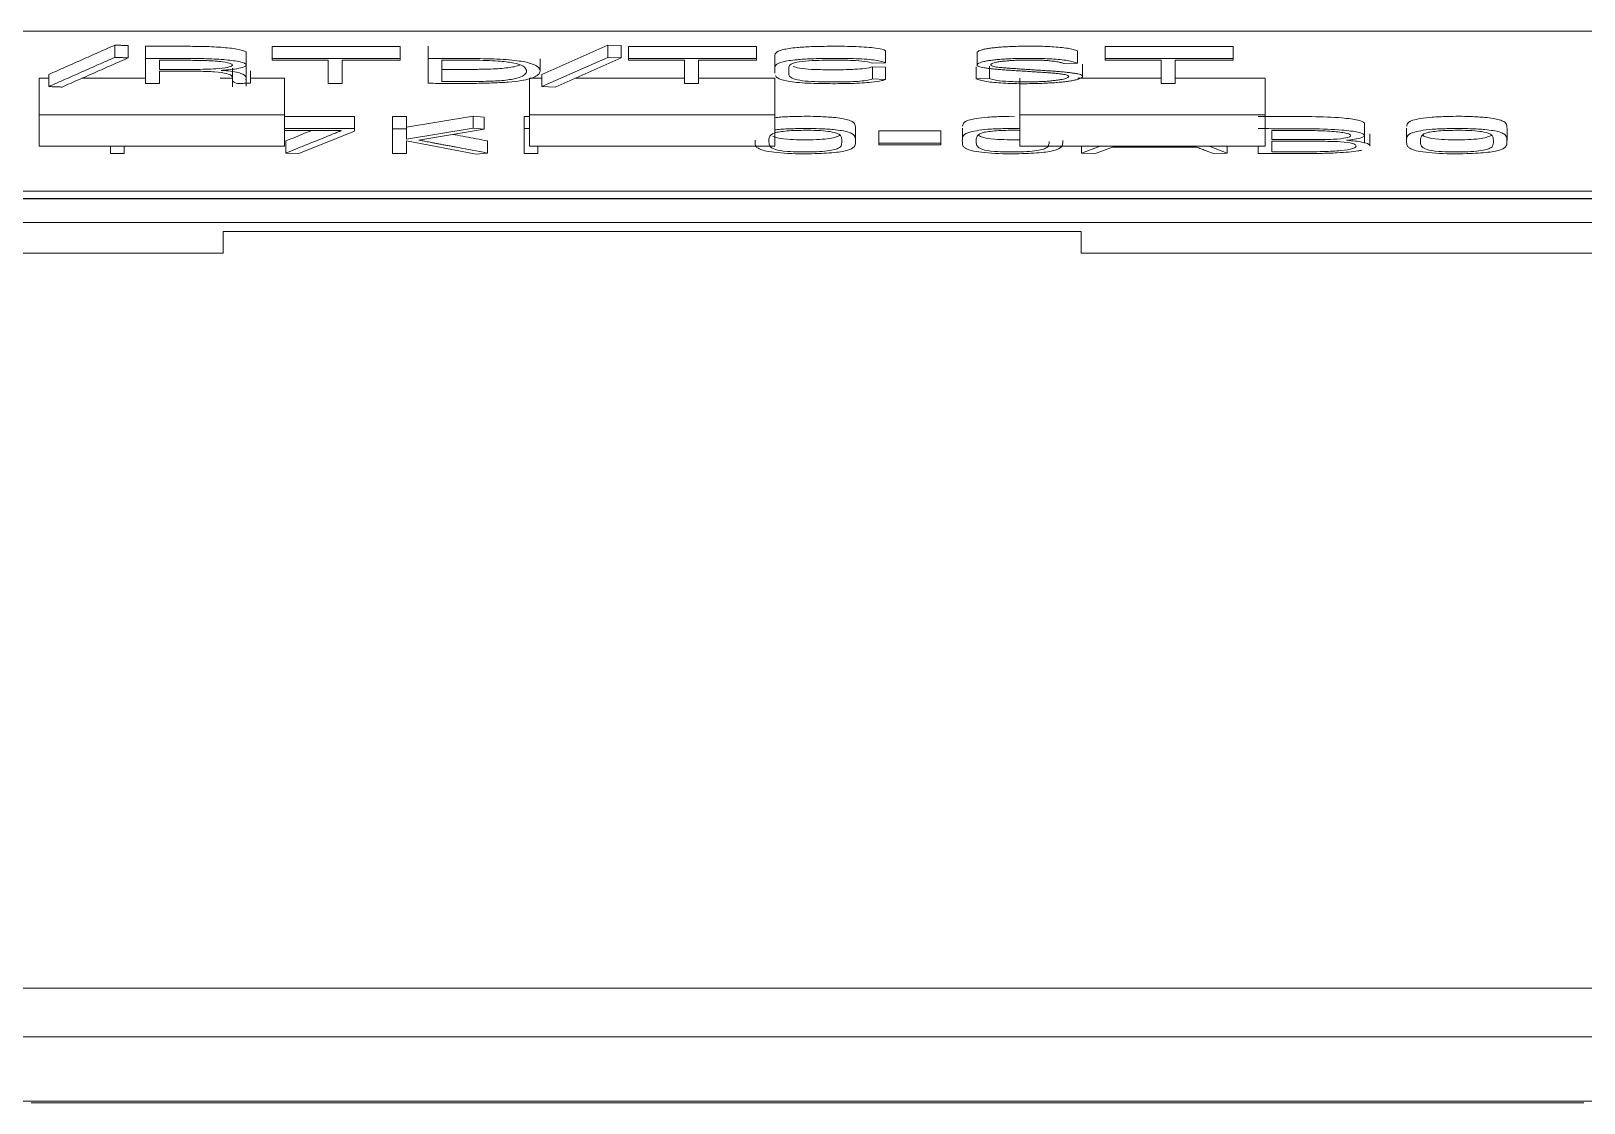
# Model space of a CAD drawing. Header units: millimetres. Extents: x 0 to 594, y 0 to 420.
# Drawn here: x 269.67 to 282.34, y 54.11 to 62.85 of the extents above; entities that cross this region are included whole.
import ezdxf

# ---------------------------------------------------------------- set-up
doc = ezdxf.new("R2010")
doc.units = ezdxf.units.MM
doc.layers.add('1', color=7, linetype='Continuous')

msp = doc.modelspace()

# ---------------------------------------------------------------- linework, layer by layer
at = {"layer": '1', "color": 7, "linetype": 'Continuous', "lineweight": 13}
for p, q in [((287.14, 62.849), (262.34, 62.849)), ((270.357, 62.635), (270.357, 62.735)), ((270.466, 62.631), (270.466, 62.731)), ((270.608, 62.625), (270.608, 62.725)), ((271.64, 62.625), (271.64, 62.724)), ((272.685, 62.625), (272.685, 62.724)), ((272.912, 62.626), (272.912, 62.725)), ((274.378, 62.735), (273.839, 62.496)), ((274.487, 62.731), (274.378, 62.735)), ((274.378, 62.635), (274.378, 62.735)), ((274.487, 62.631), (274.487, 62.731)), ((274.547, 62.625), (274.547, 62.724)), ((275.592, 62.625), (275.592, 62.724)), ((278.435, 62.625), (278.435, 62.724)), ((279.48, 62.724), (278.435, 62.724)), ((279.48, 62.625), (279.48, 62.724)), ((271.429, 62.505), (271.429, 62.672)), ((273.826, 62.523), (273.826, 62.622)), ((274.378, 62.635), (273.839, 62.397)), ((273.948, 62.393), (274.487, 62.631)), ((274.487, 62.631), (274.378, 62.635)), ((275.74, 62.605), (275.74, 62.506)), ((275.741, 62.643), (275.741, 62.544)), ((275.741, 62.625), (275.741, 62.627)), ((276.644, 62.59), (276.535, 62.587)), ((276.644, 62.59), (276.644, 62.689)), ((277.39, 62.672), (277.39, 62.573)), ((278.1, 62.584), (278.209, 62.588)), ((278.209, 62.588), (278.209, 62.687)), ((278.251, 62.48), (278.251, 62.579)), ((278.435, 62.625), (278.435, 62.611)), ((279.48, 62.625), (278.435, 62.625)), ((278.435, 62.611), (278.892, 62.611)), ((278.892, 62.611), (278.892, 62.422)), ((279.005, 62.422), (279.005, 62.611)), ((279.005, 62.611), (279.48, 62.611)), ((279.48, 62.611), (279.48, 62.625)), ((269.74, 62.167), (269.74, 62.465)), ((269.818, 62.465), (269.74, 62.465)), ((269.818, 62.397), (269.818, 62.496)), ((270.608, 62.465), (270.089, 62.465)), ((271.316, 62.465), (271.217, 62.465)), ((271.316, 62.548), (271.316, 62.396)), ((271.427, 62.401), (271.427, 62.566)), ((271.463, 62.426), (271.463, 62.525)), ((271.74, 62.465), (271.463, 62.465)), ((271.74, 62.167), (271.74, 62.465)), ((273.74, 62.167), (273.74, 62.465)), ((273.839, 62.465), (273.74, 62.465)), ((273.839, 62.397), (273.839, 62.496)), ((275.004, 62.465), (274.11, 62.465)), ((275.74, 62.465), (275.117, 62.465)), ((275.74, 62.167), (275.74, 62.465)), ((276.538, 62.558), (276.642, 62.554)), ((276.538, 62.459), (276.538, 62.558)), ((276.538, 62.459), (276.642, 62.454)), ((276.642, 62.454), (276.642, 62.554)), ((277.383, 62.46), (277.383, 62.559)), ((277.492, 62.464), (277.383, 62.46)), ((277.492, 62.464), (277.492, 62.563)), ((277.74, 62.167), (277.74, 62.465)), ((278.892, 62.465), (278.211, 62.465)), ((279.74, 62.465), (279.005, 62.465)), ((279.74, 62.167), (279.74, 62.465)), ((273.839, 62.397), (273.948, 62.393)), ((278.892, 62.422), (279.005, 62.422)), ((269.74, 62.167), (269.74, 61.911)), ((271.74, 62.167), (269.74, 62.167)), ((271.74, 61.911), (271.74, 62.167)), ((272.312, 62.153), (271.74, 62.153)), ((272.312, 62.054), (272.312, 62.153)), ((272.736, 62.153), (272.623, 62.153)), ((272.623, 62.053), (272.623, 62.153)), ((273.28, 62.157), (272.736, 62.067)), ((272.736, 62.053), (272.736, 62.153)), ((273.369, 62.148), (273.28, 62.157)), ((273.28, 62.058), (273.28, 62.157)), ((273.369, 62.049), (273.369, 62.148)), ((273.695, 62.054), (273.695, 62.153)), ((273.74, 62.153), (273.695, 62.153)), ((273.74, 62.167), (273.74, 61.911)), ((275.74, 62.167), (273.74, 62.167)), ((275.74, 61.911), (275.74, 62.167)), ((277.74, 62.167), (277.74, 61.911)), ((279.74, 62.167), (277.74, 62.167)), ((279.74, 61.911), (279.74, 62.167)), ((280.55, 61.935), (280.55, 62.097)), ((272.312, 62.054), (271.74, 62.054)), ((271.74, 62.04), (272.202, 62.04)), ((271.751, 61.854), (271.751, 61.954)), ((271.858, 61.85), (272.312, 62.034)), ((272.202, 62.04), (272.202, 62.036)), ((272.312, 62.034), (272.312, 62.054)), ((272.623, 62.053), (272.623, 61.851)), ((272.736, 62.053), (272.623, 62.053)), ((273.28, 62.058), (272.736, 61.968)), ((272.736, 61.968), (272.736, 62.053)), ((272.736, 61.851), (272.736, 61.954)), ((272.736, 61.954), (273.304, 61.847)), ((272.836, 61.961), (273.369, 62.049)), ((273.369, 62.049), (273.28, 62.058)), ((273.398, 61.855), (273.398, 61.954)), ((273.695, 62.054), (273.695, 61.851)), ((273.74, 62.054), (273.695, 62.054)), ((276.398, 61.956), (276.398, 62.055)), ((277.095, 62.035), (276.589, 62.035)), ((276.589, 61.936), (276.589, 62.035)), ((277.095, 61.936), (277.095, 62.035)), ((277.27, 62.059), (277.27, 61.96)), ((279.795, 62.039), (279.795, 61.965)), ((279.795, 61.951), (279.795, 61.865)), ((280.595, 61.912), (280.595, 62.011)), ((280.894, 62.059), (280.894, 61.96)), ((281.713, 61.956), (281.713, 62.055)), ((269.74, 61.911), (271.74, 61.911)), ((270.322, 61.85), (270.322, 61.911)), ((270.433, 61.85), (270.322, 61.85)), ((270.433, 61.911), (270.433, 61.85)), ((271.751, 61.854), (271.858, 61.85)), ((272.623, 61.851), (272.736, 61.851)), ((273.304, 61.847), (273.398, 61.855)), ((273.695, 61.851), (273.808, 61.851)), ((273.74, 61.911), (275.74, 61.911)), ((273.808, 61.851), (273.808, 61.911)), ((276.589, 61.936), (276.589, 61.921)), ((277.095, 61.936), (276.589, 61.936)), ((276.589, 61.921), (277.095, 61.921)), ((277.095, 61.921), (277.095, 61.936)), ((277.74, 61.911), (279.74, 61.911)), ((278.242, 61.854), (278.242, 61.911)), ((278.394, 61.911), (278.242, 61.854)), ((278.242, 61.854), (278.349, 61.849)), ((278.349, 61.849), (278.495, 61.904)), ((278.495, 61.904), (279.181, 61.904)), ((279.431, 61.854), (279.283, 61.911)), ((279.323, 61.849), (279.431, 61.854)), ((279.431, 61.854), (279.431, 61.911)), ((279.682, 61.851), (279.682, 61.911)), ((287.14, 61.545), (262.34, 61.545)), ((263.24, 61.29), (286.241, 61.29)), ((278.24, 61.215), (271.24, 61.215)), ((271.24, 61.039), (263.09, 61.039)), ((286.39, 61.039), (278.24, 61.039)), ((285.24, 55.046), (264.24, 55.046)), ((285.24, 54.65), (264.24, 54.65)), ((285.24, 54.127), (264.24, 54.127))]:
    msp.add_line(p, q, dxfattribs=at)
at = {"layer": '1', "color": 7, "linetype": 'Continuous', "lineweight": 25}
msp.add_line((287.24, 61.482), (262.24, 61.482), dxfattribs=at)
at = {"layer": '1', "color": 7, "linetype": 'Continuous', "lineweight": 13}
for points, degree in [([(269.818, 62.496), (270.357, 62.735)], 1), ([(270.357, 62.735), (270.466, 62.731)], 1), ([(271.64, 62.724), (272.685, 62.724)], 1), ([(275.592, 62.724), (274.547, 62.724)], 1), ([(269.818, 62.397), (270.357, 62.635)], 1), ([(270.466, 62.631), (269.927, 62.393)], 1), ([(270.357, 62.635), (270.466, 62.631)], 1), ([(270.608, 62.422), (270.608, 62.625)], 1), ([(270.721, 62.611), (270.721, 62.537)], 1), ([(271.64, 62.625), (272.685, 62.625)], 1), ([(271.64, 62.611), (271.64, 62.625)], 1), ([(272.097, 62.611), (271.64, 62.611)], 1), ([(272.097, 62.422), (272.097, 62.611)], 1), ([(272.21, 62.611), (272.21, 62.422)], 1), ([(272.685, 62.611), (272.21, 62.611)], 1), ([(272.685, 62.625), (272.685, 62.611)], 1), ([(272.912, 62.424), (272.912, 62.626)], 1), ([(273.025, 62.612), (273.025, 62.437)], 1), ([(274.547, 62.625), (274.547, 62.611)], 1), ([(275.592, 62.625), (274.547, 62.625)], 1), ([(274.547, 62.611), (275.004, 62.611)], 1), ([(275.004, 62.611), (275.004, 62.422)], 1), ([(275.117, 62.422), (275.117, 62.611)], 1), ([(275.117, 62.611), (275.592, 62.611)], 1), ([(275.592, 62.611), (275.592, 62.625)], 1), ([(270.721, 62.522), (270.721, 62.422)], 1), ([(269.927, 62.393), (269.818, 62.397)], 1), ([(270.721, 62.422), (270.608, 62.422)], 1), ([(271.463, 62.426), (271.358, 62.421)], 1), ([(272.21, 62.422), (272.097, 62.422)], 1), ([(275.004, 62.422), (275.117, 62.422)], 1), ([(277.696, 62.154), (277.664, 62.155), (277.632, 62.154), (277.6, 62.153)], 3), ([(277.743, 62.055), (277.696, 62.056), (277.647, 62.055), (277.6, 62.054)], 3), ([(271.24, 61.216), (271.24, 61.156), (271.24, 61.097), (271.24, 61.039)], 3), ([(278.24, 61.039), (278.24, 61.097), (278.24, 61.156), (278.24, 61.216)], 3)]:
    msp.add_open_spline(points, degree=degree, dxfattribs=at)
for points, knots in [([(270.608, 62.725), (270.669, 62.725), (270.773, 62.725), (270.924, 62.725), (271.073, 62.725), (271.23, 62.718), (271.368, 62.703), (271.423, 62.685), (271.429, 62.675), (271.429, 62.672)], [0, 0, 0, 0, 0.172515, 0.296821, 0.433226, 0.594132, 0.755956, 0.9413, 1, 1, 1, 1]), ([(275.741, 62.643), (275.741, 62.644), (275.741, 62.654), (275.743, 62.672), (275.785, 62.697), (275.902, 62.715), (276.05, 62.724), (276.216, 62.726), (276.404, 62.725), (276.578, 62.712), (276.63, 62.698), (276.644, 62.689)], [0, 0, 0, 0, 0.020709, 0.144544, 0.297398, 0.414572, 0.499786, 0.618601, 0.749781, 0.872933, 1, 1, 1, 1]), ([(278.209, 62.687), (278.199, 62.691), (278.177, 62.699), (278.13, 62.709), (278.071, 62.716), (278.001, 62.722), (277.922, 62.726), (277.844, 62.727), (277.773, 62.726), (277.711, 62.725), (277.653, 62.723), (277.6, 62.72), (277.553, 62.716), (277.511, 62.712), (277.475, 62.707), (277.445, 62.701), (277.421, 62.694), (277.403, 62.687), (277.393, 62.68), (277.39, 62.675), (277.39, 62.673)], [0, 0, 0, 0, 0.080135, 0.153609, 0.22331, 0.290733, 0.357745, 0.428147, 0.482744, 0.534469, 0.584014, 0.631483, 0.677054, 0.721684, 0.766162, 0.811193, 0.857645, 0.905637, 0.955356, 1, 1, 1, 1]), ([(270.608, 62.625), (270.669, 62.625), (270.773, 62.625), (270.924, 62.625), (271.073, 62.626), (271.23, 62.619), (271.368, 62.604), (271.439, 62.581), (271.425, 62.559), (271.362, 62.543), (271.289, 62.534), (271.243, 62.531), (271.223, 62.529)], [0, 0, 0, 0, 0.12344, 0.212385, 0.309987, 0.42512, 0.54091, 0.673529, 0.797304, 0.889185, 0.953588, 1, 1, 1, 1]), ([(270.721, 62.537), (270.766, 62.537), (270.829, 62.537), (270.92, 62.537), (271.002, 62.537), (271.096, 62.537), (271.197, 62.543), (271.285, 62.553), (271.322, 62.568), (271.31, 62.585), (271.241, 62.6), (271.115, 62.61), (270.983, 62.611), (270.854, 62.611), (270.769, 62.611), (270.721, 62.611)], [0, 0, 0, 0, 0.089288, 0.123818, 0.180598, 0.252983, 0.309178, 0.39404, 0.480521, 0.552186, 0.644985, 0.743769, 0.831148, 0.90497, 1, 1, 1, 1]), ([(272.912, 62.626), (272.967, 62.626), (273.072, 62.626), (273.25, 62.626), (273.451, 62.624), (273.645, 62.61), (273.755, 62.587), (273.809, 62.562), (273.827, 62.535), (273.827, 62.508), (273.8, 62.483), (273.749, 62.462), (273.676, 62.445), (273.575, 62.433), (273.443, 62.426), (273.316, 62.423), (273.19, 62.422), (273.058, 62.422), (272.966, 62.423), (272.912, 62.424)], [0, 0, 0, 0, 0.056943, 0.107616, 0.184523, 0.260876, 0.329966, 0.393781, 0.471964, 0.545416, 0.616265, 0.673522, 0.721942, 0.770903, 0.814889, 0.864088, 0.904492, 0.944165, 1, 1, 1, 1]), ([(273.025, 62.437), (273.056, 62.437), (273.122, 62.437), (273.229, 62.437), (273.357, 62.439), (273.508, 62.443), (273.629, 62.46), (273.689, 62.483), (273.719, 62.51), (273.714, 62.537), (273.693, 62.565), (273.626, 62.589), (273.479, 62.608), (273.302, 62.612), (273.148, 62.612), (273.062, 62.612), (273.025, 62.612)], [0, 0, 0, 0, 0.039718, 0.085391, 0.137353, 0.205809, 0.277792, 0.359236, 0.449004, 0.549223, 0.634175, 0.731709, 0.80125, 0.889293, 0.952557, 1, 1, 1, 1]), ([(275.74, 62.605), (275.74, 62.61), (275.741, 62.618), (275.741, 62.625), (275.741, 62.627)], [0, 0, 0, 0, 0.690943, 1, 1, 1, 1]), ([(275.741, 62.544), (275.741, 62.545), (275.741, 62.554), (275.743, 62.573), (275.785, 62.598), (275.902, 62.616), (276.05, 62.625), (276.216, 62.627), (276.404, 62.626), (276.578, 62.613), (276.63, 62.599), (276.644, 62.59)], [0, 0, 0, 0, 0.020709, 0.144544, 0.297398, 0.414572, 0.499786, 0.618601, 0.749781, 0.872933, 1, 1, 1, 1]), ([(276.535, 62.587), (276.525, 62.593), (276.489, 62.603), (276.37, 62.611), (276.247, 62.613), (276.129, 62.612), (276.006, 62.608), (275.902, 62.595), (275.856, 62.574), (275.854, 62.551), (275.855, 62.525), (275.853, 62.501), (275.858, 62.476), (275.898, 62.456), (275.977, 62.441), (276.104, 62.435), (276.243, 62.435), (276.377, 62.436), (276.485, 62.445), (276.523, 62.453), (276.538, 62.459)], [0, 0, 0, 0, 0.052928, 0.097969, 0.144851, 0.190624, 0.232935, 0.284925, 0.348337, 0.424764, 0.49245, 0.572241, 0.64631, 0.708712, 0.757514, 0.801091, 0.856423, 0.915681, 0.949914, 1, 1, 1, 1]), ([(277.383, 62.46), (277.392, 62.456), (277.415, 62.448), (277.464, 62.438), (277.527, 62.43), (277.603, 62.425), (277.689, 62.421), (277.774, 62.42), (277.852, 62.421), (277.918, 62.423), (277.979, 62.426), (278.034, 62.429), (278.084, 62.434), (278.127, 62.439), (278.164, 62.445), (278.195, 62.451), (278.22, 62.458), (278.238, 62.465), (278.248, 62.473), (278.252, 62.48), (278.248, 62.487), (278.236, 62.494), (278.215, 62.5), (278.186, 62.505), (278.154, 62.51), (278.116, 62.514), (278.074, 62.518), (278.029, 62.522), (277.981, 62.525), (277.932, 62.528), (277.883, 62.531), (277.836, 62.534), (277.791, 62.537), (277.748, 62.54), (277.708, 62.543), (277.669, 62.545), (277.634, 62.548), (277.602, 62.551), (277.573, 62.553), (277.549, 62.556), (277.529, 62.56), (277.514, 62.564), (277.505, 62.568), (277.502, 62.574), (277.505, 62.581), (277.517, 62.588), (277.539, 62.594), (277.566, 62.599), (277.597, 62.603), (277.631, 62.606), (277.667, 62.609), (277.704, 62.611), (277.742, 62.612), (277.777, 62.612), (277.809, 62.613), (277.842, 62.613), (277.877, 62.613), (277.913, 62.612), (277.946, 62.61), (277.974, 62.608), (278, 62.605), (278.023, 62.603), (278.042, 62.6), (278.059, 62.596), (278.072, 62.593), (278.084, 62.59), (278.093, 62.587), (278.098, 62.585), (278.1, 62.584)], [0, 0, 0, 0, 0.030216, 0.057834, 0.084112, 0.110126, 0.13699, 0.166062, 0.187444, 0.207786, 0.227532, 0.246694, 0.265147, 0.28321, 0.301078, 0.318906, 0.33698, 0.354995, 0.372624, 0.390132, 0.408102, 0.424528, 0.439934, 0.454952, 0.469937, 0.485134, 0.500714, 0.516729, 0.533253, 0.550073, 0.566929, 0.583824, 0.598837, 0.613277, 0.627146, 0.64033, 0.652736, 0.664395, 0.675364, 0.685785, 0.695827, 0.705789, 0.716159, 0.727332, 0.74751, 0.765141, 0.780786, 0.795151, 0.808601, 0.821478, 0.833928, 0.845962, 0.857807, 0.868933, 0.878649, 0.88698, 0.899043, 0.910208, 0.920757, 0.930874, 0.940594, 0.950061, 0.959303, 0.96829, 0.9771, 0.985473, 0.993098, 1, 1, 1, 1]), ([(278.209, 62.588), (278.199, 62.592), (278.177, 62.6), (278.13, 62.609), (278.071, 62.617), (278.001, 62.623), (277.922, 62.626), (277.844, 62.627), (277.773, 62.627), (277.711, 62.626), (277.653, 62.624), (277.6, 62.621), (277.553, 62.617), (277.511, 62.612), (277.475, 62.607), (277.445, 62.601), (277.421, 62.595), (277.403, 62.588), (277.392, 62.58), (277.389, 62.573), (277.392, 62.566), (277.403, 62.56), (277.423, 62.554), (277.449, 62.55), (277.479, 62.545), (277.514, 62.541), (277.553, 62.538), (277.595, 62.534), (277.64, 62.531), (277.687, 62.528), (277.733, 62.525), (277.78, 62.522), (277.825, 62.519), (277.87, 62.516), (277.913, 62.513), (277.954, 62.511), (277.993, 62.508), (278.028, 62.505), (278.059, 62.502), (278.086, 62.498), (278.109, 62.495), (278.126, 62.49), (278.136, 62.485), (278.139, 62.48), (278.136, 62.475), (278.13, 62.471), (278.119, 62.466), (278.105, 62.46), (278.084, 62.456), (278.058, 62.451), (278.027, 62.447), (277.99, 62.443), (277.948, 62.439), (277.899, 62.437), (277.843, 62.435), (277.758, 62.435), (277.648, 62.437), (277.541, 62.447), (277.501, 62.458), (277.492, 62.464)], [0, 0, 0, 0, 0.029502, 0.056552, 0.082213, 0.107035, 0.131706, 0.157625, 0.177725, 0.196768, 0.215008, 0.232485, 0.249262, 0.265692, 0.282067, 0.298646, 0.315747, 0.333416, 0.35172, 0.370963, 0.387214, 0.402039, 0.415923, 0.429557, 0.443355, 0.457518, 0.472137, 0.48722, 0.502837, 0.518847, 0.535063, 0.551489, 0.567151, 0.582304, 0.596956, 0.611001, 0.624363, 0.637091, 0.649186, 0.660727, 0.671894, 0.683121, 0.695107, 0.708316, 0.719066, 0.730707, 0.743348, 0.756492, 0.769735, 0.783289, 0.797204, 0.811603, 0.826753, 0.842746, 0.859925, 0.878764, 0.920226, 0.957605, 1, 1, 1, 1]), ([(271.358, 62.421), (271.35, 62.424), (271.332, 62.431), (271.314, 62.442), (271.317, 62.456), (271.317, 62.471), (271.311, 62.488), (271.275, 62.504), (271.181, 62.518), (271.057, 62.522), (270.936, 62.522), (270.827, 62.522), (270.752, 62.522), (270.721, 62.522)], [0, 0, 0, 0, 0.058362, 0.147548, 0.210274, 0.321349, 0.421076, 0.521608, 0.638952, 0.741815, 0.819433, 0.927807, 1, 1, 1, 1]), ([(271.223, 62.529), (271.244, 62.528), (271.292, 62.523), (271.352, 62.514), (271.399, 62.501), (271.42, 62.487), (271.427, 62.475), (271.428, 62.463), (271.426, 62.456), (271.426, 62.453)], [0, 0, 0, 0, 0.108213, 0.268966, 0.42873, 0.600304, 0.753476, 0.878706, 1, 1, 1, 1]), ([(273.025, 62.536), (273.056, 62.536), (273.122, 62.536), (273.229, 62.536), (273.357, 62.538), (273.508, 62.542), (273.612, 62.557), (273.65, 62.568), (273.662, 62.573)], [0, 0, 0, 0, 0.120895, 0.259916, 0.418081, 0.626452, 0.845559, 1, 1, 1, 1]), ([(275.74, 62.506), (275.74, 62.511), (275.741, 62.518), (275.741, 62.526), (275.741, 62.528)], [0, 0, 0, 0, 0.690943, 1, 1, 1, 1]), ([(276.642, 62.454), (276.635, 62.451), (276.608, 62.443), (276.522, 62.43), (276.37, 62.421), (276.18, 62.42), (275.98, 62.423), (275.818, 62.442), (275.762, 62.465), (275.748, 62.48), (275.745, 62.486)], [0, 0, 0, 0, 0.058457, 0.155986, 0.291909, 0.424602, 0.5815, 0.731612, 0.885114, 1, 1, 1, 1]), ([(275.891, 62.561), (275.897, 62.559), (275.919, 62.551), (275.977, 62.54), (276.104, 62.534), (276.243, 62.534), (276.377, 62.535), (276.485, 62.545), (276.523, 62.553), (276.538, 62.558)], [0, 0, 0, 0, 0.067926, 0.224083, 0.363523, 0.540575, 0.730191, 0.839732, 1, 1, 1, 1]), ([(275.909, 62.153), (275.866, 62.152), (275.805, 62.15), (275.755, 62.145), (275.74, 62.143)], [0, 0, 0, 0, 0.677966, 1, 1, 1, 1]), ([(276.398, 62.055), (276.398, 62.063), (276.397, 62.081), (276.387, 62.106), (276.334, 62.129), (276.243, 62.145), (276.083, 62.155), (275.972, 62.155), (275.909, 62.153)], [0, 0, 0, 0, 0.170174, 0.407267, 0.525814, 0.703633, 0.82218, 1, 1, 1, 1]), ([(277.6, 62.153), (277.557, 62.152), (277.433, 62.147), (277.299, 62.123), (277.276, 62.095), (277.272, 62.079), (277.271, 62.074)], [0, 0, 0, 0, 0.166667, 0.5, 0.833333, 1, 1, 1, 1]), ([(279.682, 62.153), (279.741, 62.153), (279.887, 62.153), (280.12, 62.154), (280.355, 62.145), (280.51, 62.125), (280.547, 62.108), (280.55, 62.099), (280.55, 62.097)], [0, 0, 0, 0, 0.160794, 0.396669, 0.631844, 0.802858, 0.972626, 1, 1, 1, 1]), ([(281.224, 62.153), (281.181, 62.152), (281.057, 62.147), (280.923, 62.123), (280.9, 62.095), (280.895, 62.079), (280.895, 62.074)], [0, 0, 0, 0, 0.166667, 0.5, 0.833333, 1, 1, 1, 1]), ([(281.713, 62.055), (281.713, 62.063), (281.712, 62.081), (281.702, 62.106), (281.649, 62.129), (281.557, 62.145), (281.398, 62.155), (281.287, 62.155), (281.224, 62.153)], [0, 0, 0, 0, 0.170174, 0.407267, 0.525814, 0.703633, 0.82218, 1, 1, 1, 1]), ([(271.964, 62.04), (271.944, 62.032), (271.9, 62.014), (271.829, 61.985), (271.778, 61.964), (271.751, 61.954)], [0, 0, 0, 0, 0.278236, 0.625645, 1, 1, 1, 1]), ([(272.202, 62.036), (272.2, 62.036), (272.196, 62.034), (272.189, 62.031), (272.178, 62.027), (272.164, 62.021), (272.146, 62.014), (272.126, 62.006), (272.104, 61.997), (272.08, 61.988), (272.055, 61.977), (272.028, 61.966), (272.001, 61.955), (271.959, 61.939), (271.903, 61.916), (271.829, 61.886), (271.778, 61.865), (271.751, 61.854)], [0, 0, 0, 0, 0.006664, 0.022274, 0.046836, 0.07897, 0.117297, 0.161819, 0.211415, 0.264968, 0.322476, 0.382404, 0.443215, 0.50491, 0.65714, 0.82217, 1, 1, 1, 1]), ([(273.398, 61.855), (273.367, 61.861), (273.306, 61.872), (273.218, 61.889), (273.15, 61.902), (273.1, 61.911), (273.066, 61.917), (273.033, 61.923), (273.001, 61.929), (272.97, 61.935), (272.942, 61.941), (272.917, 61.945), (272.893, 61.95), (272.873, 61.954), (272.856, 61.957), (272.845, 61.959), (272.838, 61.96), (272.836, 61.961)], [0, 0, 0, 0, 0.1668, 0.323673, 0.470619, 0.530731, 0.5903, 0.649325, 0.706514, 0.760573, 0.811503, 0.858286, 0.899901, 0.93635, 0.965998, 0.987213, 1, 1, 1, 1]), ([(273.398, 61.954), (273.367, 61.96), (273.306, 61.971), (273.218, 61.988), (273.155, 62), (273.122, 62.006), (273.116, 62.007)], [0, 0, 0, 0, 0.332137, 0.644507, 0.937109, 1, 1, 1, 1]), ([(275.579, 61.96), (275.579, 61.954), (275.58, 61.937), (275.579, 61.915), (275.609, 61.888), (275.669, 61.867), (275.851, 61.849), (276.053, 61.847), (276.257, 61.859), (276.367, 61.884), (276.398, 61.914), (276.398, 61.947), (276.399, 61.979), (276.387, 62.006), (276.334, 62.03), (276.243, 62.046), (276.083, 62.055), (275.972, 62.056), (275.909, 62.054)], [0, 0, 0, 0, 0.043463, 0.123174, 0.16303, 0.242741, 0.282597, 0.362308, 0.422092, 0.481876, 0.561587, 0.641298, 0.72101, 0.800721, 0.840577, 0.900361, 0.940216, 1, 1, 1, 1]), ([(276.135, 62.036), (276.105, 62.039), (276.016, 62.041), (275.871, 62.04), (275.728, 62.023), (275.703, 61.998), (275.69, 61.971), (275.693, 61.949), (275.693, 61.926), (275.702, 61.906), (275.735, 61.884), (275.819, 61.868), (275.979, 61.862), (276.17, 61.866), (276.272, 61.894), (276.287, 61.924), (276.287, 61.956), (276.285, 61.985), (276.27, 62.008), (276.226, 62.025), (276.165, 62.034), (276.135, 62.036)], [0, 0, 0, 0, 0.03125, 0.078125, 0.125, 0.1875, 0.25, 0.3125, 0.34375, 0.40625, 0.453125, 0.5, 0.53125, 0.59375, 0.65625, 0.71875, 0.8125, 0.875, 0.921875, 0.96875, 1, 1, 1, 1]), ([(275.725, 61.991), (275.73, 61.989), (275.753, 61.98), (275.819, 61.967), (275.979, 61.961), (276.17, 61.965), (276.253, 61.988), (276.271, 62), (276.275, 62.004)], [0, 0, 0, 0, 0.077236, 0.265159, 0.390441, 0.641005, 0.891569, 1, 1, 1, 1]), ([(275.909, 62.054), (275.866, 62.053), (275.805, 62.051), (275.755, 62.046), (275.74, 62.044)], [0, 0, 0, 0, 0.677966, 1, 1, 1, 1]), ([(277.6, 62.054), (277.557, 62.053), (277.433, 62.048), (277.299, 62.023), (277.267, 61.985), (277.271, 61.947), (277.27, 61.915), (277.3, 61.888), (277.36, 61.867), (277.542, 61.849), (277.744, 61.847), (277.948, 61.859), (278.058, 61.884), (278.089, 61.914), (278.089, 61.939), (278.089, 61.953), (278.089, 61.956)], [0, 0, 0, 0, 0.042437, 0.12731, 0.212184, 0.339494, 0.424367, 0.466804, 0.551677, 0.594114, 0.678987, 0.742643, 0.806298, 0.891171, 0.976044, 1, 1, 1, 1]), ([(277.743, 62.04), (277.737, 62.04), (277.677, 62.041), (277.562, 62.04), (277.419, 62.023), (277.394, 61.998), (277.381, 61.971), (277.384, 61.949), (277.384, 61.926), (277.393, 61.906), (277.426, 61.884), (277.51, 61.868), (277.67, 61.862), (277.861, 61.866), (277.963, 61.894), (277.976, 61.921), (277.978, 61.94), (277.978, 61.95)], [0, 0, 0, 0, 0.007235, 0.068719, 0.130203, 0.212182, 0.294161, 0.37614, 0.41713, 0.499108, 0.560593, 0.622077, 0.663066, 0.745045, 0.827024, 0.909003, 1, 1, 1, 1]), ([(277.405, 61.998), (277.411, 61.993), (277.433, 61.982), (277.51, 61.967), (277.633, 61.963), (277.707, 61.963), (277.741, 61.963)], [0, 0, 0, 0, 0.24753, 0.573228, 0.790359, 1, 1, 1, 1]), ([(279.682, 62.054), (279.741, 62.054), (279.887, 62.053), (280.12, 62.055), (280.355, 62.046), (280.51, 62.026), (280.56, 62.003), (280.542, 61.982), (280.479, 61.968), (280.428, 61.961), (280.403, 61.959)], [0, 0, 0, 0, 0.121799, 0.300471, 0.478612, 0.608153, 0.736749, 0.853072, 0.938599, 1, 1, 1, 1]), ([(279.795, 61.965), (279.844, 61.965), (279.929, 61.965), (280.059, 61.965), (280.188, 61.964), (280.332, 61.967), (280.431, 61.983), (280.446, 62.001), (280.403, 62.02), (280.287, 62.033), (280.114, 62.04), (279.946, 62.039), (279.836, 62.039), (279.795, 62.039)], [0, 0, 0, 0, 0.089881, 0.159215, 0.241238, 0.333496, 0.41712, 0.515535, 0.593949, 0.688978, 0.794399, 0.924872, 1, 1, 1, 1]), ([(279.795, 61.865), (279.835, 61.865), (279.938, 61.865), (280.079, 61.865), (280.232, 61.867), (280.366, 61.874), (280.475, 61.892), (280.487, 61.914), (280.466, 61.934), (280.352, 61.95), (280.175, 61.951), (279.99, 61.951), (279.86, 61.951), (279.795, 61.951)], [0, 0, 0, 0, 0.066156, 0.175169, 0.23737, 0.32413, 0.412445, 0.52466, 0.605148, 0.683631, 0.78156, 0.89078, 1, 1, 1, 1]), ([(280.403, 61.959), (280.457, 61.955), (280.555, 61.945), (280.591, 61.925), (280.595, 61.914), (280.595, 61.912)], [0, 0, 0, 0, 0.388528, 0.89, 1, 1, 1, 1]), ([(281.224, 62.054), (281.181, 62.053), (281.057, 62.048), (280.923, 62.023), (280.891, 61.985), (280.895, 61.947), (280.894, 61.915), (280.924, 61.888), (280.984, 61.867), (281.165, 61.849), (281.368, 61.847), (281.571, 61.859), (281.682, 61.884), (281.713, 61.914), (281.712, 61.947), (281.713, 61.979), (281.702, 62.006), (281.649, 62.03), (281.557, 62.046), (281.398, 62.055), (281.287, 62.056), (281.224, 62.054)], [0, 0, 0, 0, 0.03125, 0.09375, 0.15625, 0.25, 0.3125, 0.34375, 0.40625, 0.4375, 0.5, 0.546875, 0.59375, 0.65625, 0.71875, 0.78125, 0.84375, 0.875, 0.921875, 0.953125, 1, 1, 1, 1]), ([(281.45, 62.036), (281.42, 62.039), (281.331, 62.041), (281.185, 62.04), (281.043, 62.023), (281.018, 61.998), (281.005, 61.971), (281.008, 61.949), (281.007, 61.926), (281.016, 61.906), (281.05, 61.884), (281.134, 61.868), (281.294, 61.862), (281.485, 61.866), (281.587, 61.894), (281.602, 61.924), (281.602, 61.956), (281.6, 61.985), (281.585, 62.008), (281.541, 62.025), (281.48, 62.034), (281.45, 62.036)], [0, 0, 0, 0, 0.03125, 0.078125, 0.125, 0.1875, 0.25, 0.3125, 0.34375, 0.40625, 0.453125, 0.5, 0.53125, 0.59375, 0.65625, 0.71875, 0.8125, 0.875, 0.921875, 0.96875, 1, 1, 1, 1]), ([(281.03, 61.997), (281.037, 61.992), (281.06, 61.981), (281.134, 61.967), (281.294, 61.961), (281.485, 61.965), (281.567, 61.988), (281.586, 62), (281.589, 62.004)], [0, 0, 0, 0, 0.123103, 0.301685, 0.420739, 0.658849, 0.896958, 1, 1, 1, 1]), ([(279.181, 61.904), (279.187, 61.902), (279.199, 61.897), (279.217, 61.89), (279.235, 61.883), (279.251, 61.876), (279.266, 61.871), (279.281, 61.865), (279.296, 61.86), (279.31, 61.854), (279.319, 61.851), (279.323, 61.849)], [0, 0, 0, 0, 0.138948, 0.27018, 0.393699, 0.508312, 0.612826, 0.707241, 0.810993, 0.908573, 1, 1, 1, 1]), ([(280.529, 61.878), (280.519, 61.876), (280.47, 61.867), (280.35, 61.857), (280.185, 61.851), (280.025, 61.851), (279.856, 61.851), (279.74, 61.851), (279.682, 61.851)], [0, 0, 0, 0, 0.062009, 0.287583, 0.445699, 0.619191, 0.809595, 1, 1, 1, 1]), ([(269.674, 54.112), (269.809, 54.112), (269.944, 54.112), (272.138, 54.112), (274.189, 54.112), (278.276, 54.112), (280.312, 54.112), (282.34, 54.112)], [0, 0, 0, 0, 0.03177, 0.03177, 0.515885, 0.515885, 1, 1, 1, 1])]:
    msp.add_open_spline(points, degree=3, knots=knots, dxfattribs=at)

doc.saveas('drawing.dxf')
